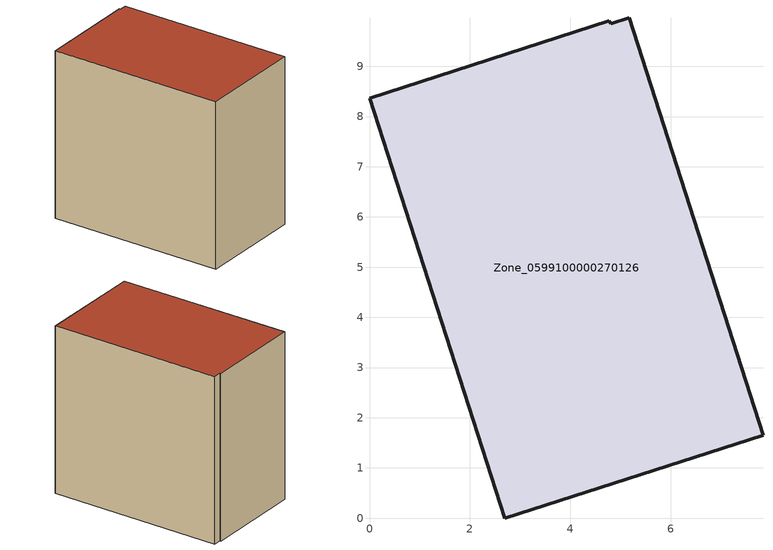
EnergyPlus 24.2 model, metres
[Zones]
Zone_0599100000270126
 floor ground (C_G): 5.17,9.96 7.84,1.65 2.69,0 0,8.37 4.78,9.91 4.8,9.85 z3.35
 wall outside (C_F): 2.69,0 7.84,1.65 5.17,9.96 4.8,9.85 4.78,9.91 0,8.37 2.69,0 z3.35:11.81
 roof outside (C_R): 7.84,1.65 5.17,9.96 4.8,9.85 4.78,9.91 0,8.37 2.69,0 z11.81
[BUILDING]
Pand.0599100000270126: North Axis=0; Terrain=City; Loads Convergence Tolerance Value=0.04; Temperature Convergence Tolerance Value=0.4; Solar Distribution=FullExterior; Maximum Number of Warmup Days=25; Minimum Number of Warmup Days=1
[Site:Location]
Rotterdam.The.Hague.AP_ZH_NLD Design_Conditions: Latitude=51.96; Longitude=4.45; Time Zone=1; Elevation=-4.5
[SITE:GROUNDTEMPERATURE:BUILDINGSURFACE]
18, 18, 18, 18, 18, 18, 18, 18, 18, 18, 18, 18
[MATERIAL] Thermal Absorptance=0.9; Solar Absorptance=0.7; Visible Absorptance=0.7
Name | Roughness | Thickness | Conductivity | Density | Specific Heat
G.TI.1975-1991 | MediumSmooth | 0.15 | 0.288461 | 540 | 1210
F.TI.1975-1991 | Rough | 0.3 | 0.230769 | 1920 | 840
R.TI.1975-1991 | MediumRough | 0.2 | 0.153846 | 1500 | 1000
[CONSTRUCTION]
C_G: G.TI.1975-1991
C_F: F.TI.1975-1991
C_R: R.TI.1975-1991
[ZONE]
Zone_0599100000270126: Type=1; Multiplier=1; Ceiling Height=Autocalculate; Volume=Autocalculate; Floor Area=autocalculate; Part of Total Floor Area=Yes
[ZONEINFILTRATION:DESIGNFLOWRATE]
Infil_Zone_0599100000270126: Zone or ZoneList or Space or SpaceList=Zone_0599100000270126; Schedule=AlwaysOn; Design Flow Rate Calculation Method=Flow/Area; Flow Rate per Floor Area=0.003; Constant Term Coefficient=1; Temperature Term Coefficient=0; Velocity Term Coefficient=0; Velocity Squared Term Coefficient=0
[HVACTEMPLATE:ZONE:IDEALLOADSAIRSYSTEM]
Zone_0599100000270126: Maximum Heating Supply Air Temperature=50; Minimum Cooling Supply Air Temperature=13; Maximum Heating Supply Air Humidity Ratio=0.0156; Minimum Cooling Supply Air Humidity Ratio=0.0077; Heating Limit=NoLimit; Cooling Limit=NoLimit; Dehumidification Control Type=ConstantSensibleHeatRatio; Cooling Sensible Heat Ratio=0.7; Dehumidification Setpoint=60; Humidification Control Type=None; Humidification Setpoint=30; Outdoor Air Method=None; Outdoor Air Flow Rate per Person=0.00944; Outdoor Air Flow Rate per Zone Floor Area=0; Outdoor Air Flow Rate per Zone=0; Demand Controlled Ventilation Type=None; Outdoor Air Economizer Type=NoEconomizer; Heat Recovery Type=None; Sensible Heat Recovery Effectiveness=0.7; Latent Heat Recovery Effectiveness=0.65
[ZONECONTROL:THERMOSTAT]
ThermostatControl_Zone_0599100000270126: Zone or ZoneList=Zone_0599100000270126; Control Type Schedule=DualSetpointControlType; Control 1=Thermostat_Zone_0599100000270126; Temperature Difference Between Cutout And Setpoint=0
[THERMOSTATSETPOINT:DUALSETPOINT]
Thermostat_Zone_0599100000270126: Heating Setpoint Temperature Schedule=HeatingSetpoint_Zone_0599100000270126; Cooling Setpoint Temperature Schedule=CoolingSetpoint_Zone_0599100000270126
[SCHEDULE:COMPACT]
HeatingSetpoint_Zone_0599100000270126: Through: 12/31, For: AllDays, Until: 24:00, 21
CoolingSetpoint_Zone_0599100000270126: Through: 12/31, For: AllDays, Until: 24:00, 24
DualSetpointControlType: Through: 12/31, For: AllDays, Until: 24:00, 4
AlwaysOn: Through: 12/31, For: AllDays, Until: 24:00, 1
